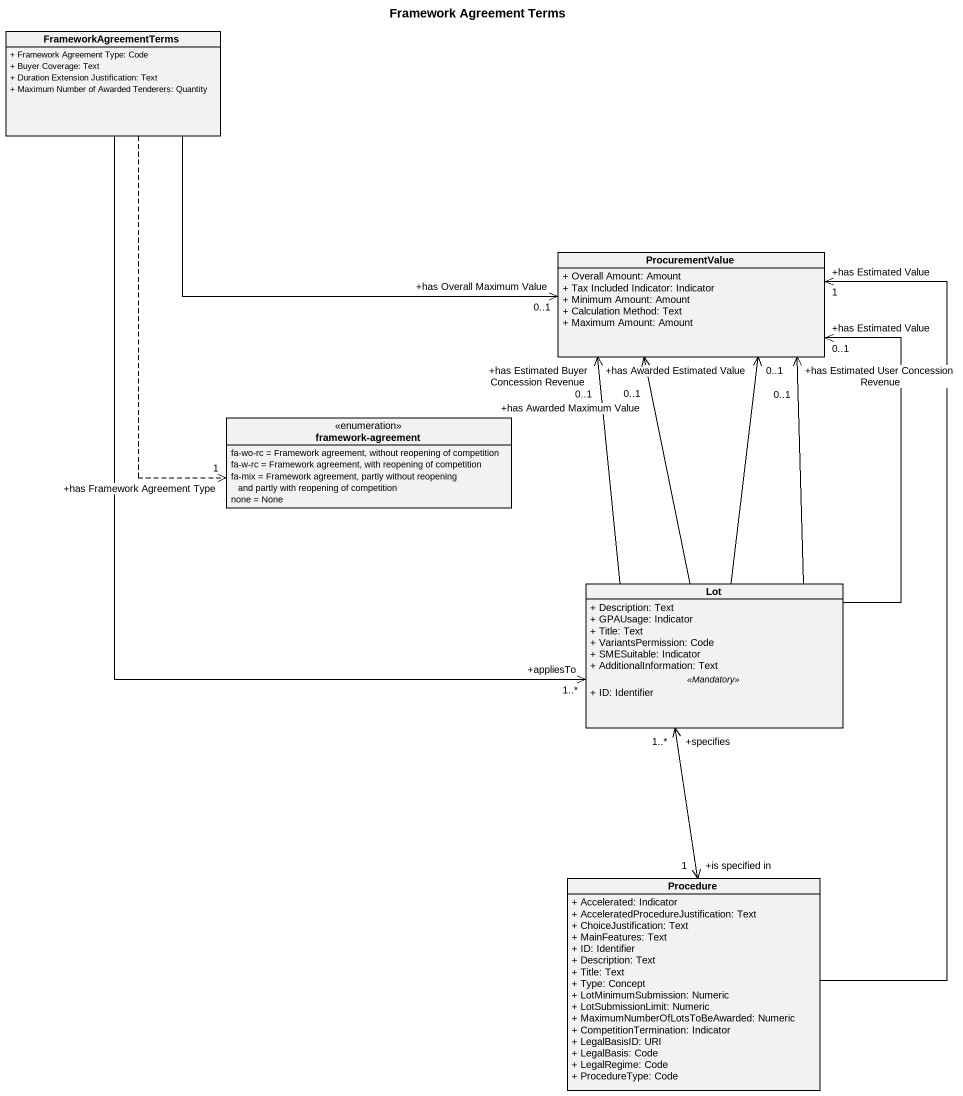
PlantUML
@startuml
title Framework Agreement Terms
hide circle
hide empty members
skinparam classAttributeIconSize 0
class FrameworkAgreementTerms {
  + Framework Agreement Type: Code
  + Buyer Coverage: Text
  + Duration Extension Justification: Text
  + Maximum Number of Awarded Tenderers: Quantity
}
class ProcurementValue {
  + Overall Amount: Amount
  + Tax Included Indicator: Indicator
  + Minimum Amount: Amount
  + Calculation Method: Text
  + Maximum Amount: Amount
}
enum "framework-agreement" as framework_agreement {
  fa-wo-rc = Framework agreement, without reopening of competition
  fa-w-rc = Framework agreement, with reopening of competition
  fa-mix = Framework agreement, partly without reopening and partly with reopening of competition
  none = None
}
class Lot {
  + Description: Text
  + GPAUsage: Indicator
  + Title: Text
  + VariantsPermission: Code
  + SMESuitable: Indicator
  + AdditionalInformation: Text
  .. <<Mandatory>> ..
  + ID: Identifier
}
class Procedure {
  + Accelerated: Indicator
  + AcceleratedProcedureJustification: Text
  + ChoiceJustification: Text
  + MainFeatures: Text
  + ID: Identifier
  + Description: Text
  + Title: Text
  + Type: Concept
  + LotMinimumSubmission: Numeric
  + LotSubmissionLimit: Numeric
  + MaximumNumberOfLotsToBeAwarded: Numeric
  + CompetitionTermination: Indicator
  + LegalBasisID: URI
  + LegalBasis: Code
  + LegalRegime: Code
  + ProcedureType: Code
}
FrameworkAgreementTerms -right-> "+has Overall Maximum Value\n0..1" ProcurementValue
FrameworkAgreementTerms ..> "+has Framework Agreement Type\n1" framework_agreement
FrameworkAgreementTerms --> "+appliesTo\n1..*" Lot
Lot -up-> "+has Awarded Estimated Value\n0..1" ProcurementValue
Lot -up-> "+has Estimated Value\n0..1" ProcurementValue
Lot -up-> "+has Estimated User Concession Revenue\n0..1" ProcurementValue
Lot -up-> "+has Estimated Buyer Concession Revenue\n0..1" ProcurementValue
Lot -up-> "+has Awarded Maximum Value\n0..1" ProcurementValue
Procedure -up-> "+has Estimated Value\n1" ProcurementValue
Procedure "+is specified in\n1" <-up-> "+specifies\n1..*" Lot
@enduml
